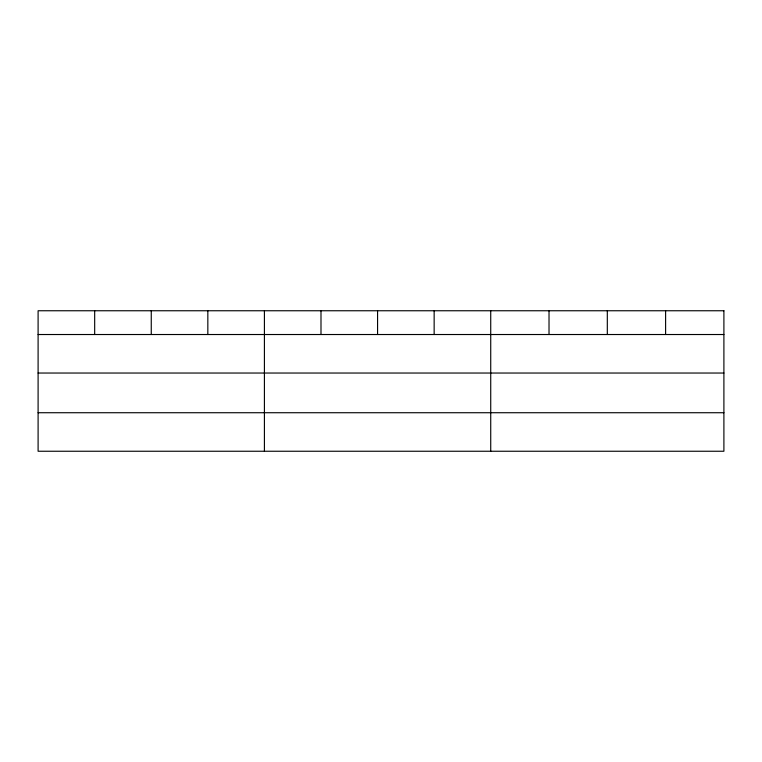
<?xml version="1.0" encoding="UTF-8"?>
<svg xmlns="http://www.w3.org/2000/svg" width="762" height="762" viewBox="0 0 762 762"><rect width="100%" height="100%" fill="white"/><g stroke="black" fill="none" stroke-linecap="round" stroke-linejoin="round"><path stroke-width="1.14" d="M38.1 334.518L723.9 334.518M38.1 373.037L723.9 373.037M38.1 412.728L723.9 412.728M665.607 310.753L665.607 334.518M607.314 310.753L607.314 334.518M549.021 310.753L549.021 334.518M490.728 310.753L490.728 451.247M434.149 310.753L434.149 334.518M377.571 310.753L377.571 334.518M320.993 310.753L320.993 334.518M264.414 310.753L264.414 451.247M207.835 310.753L207.835 334.518M151.257 310.753L151.257 334.518M94.678 310.753L94.678 334.518M723.9 310.753L38.1 310.753L38.1 451.247L723.9 451.247L723.9 310.753"/></g></svg>
